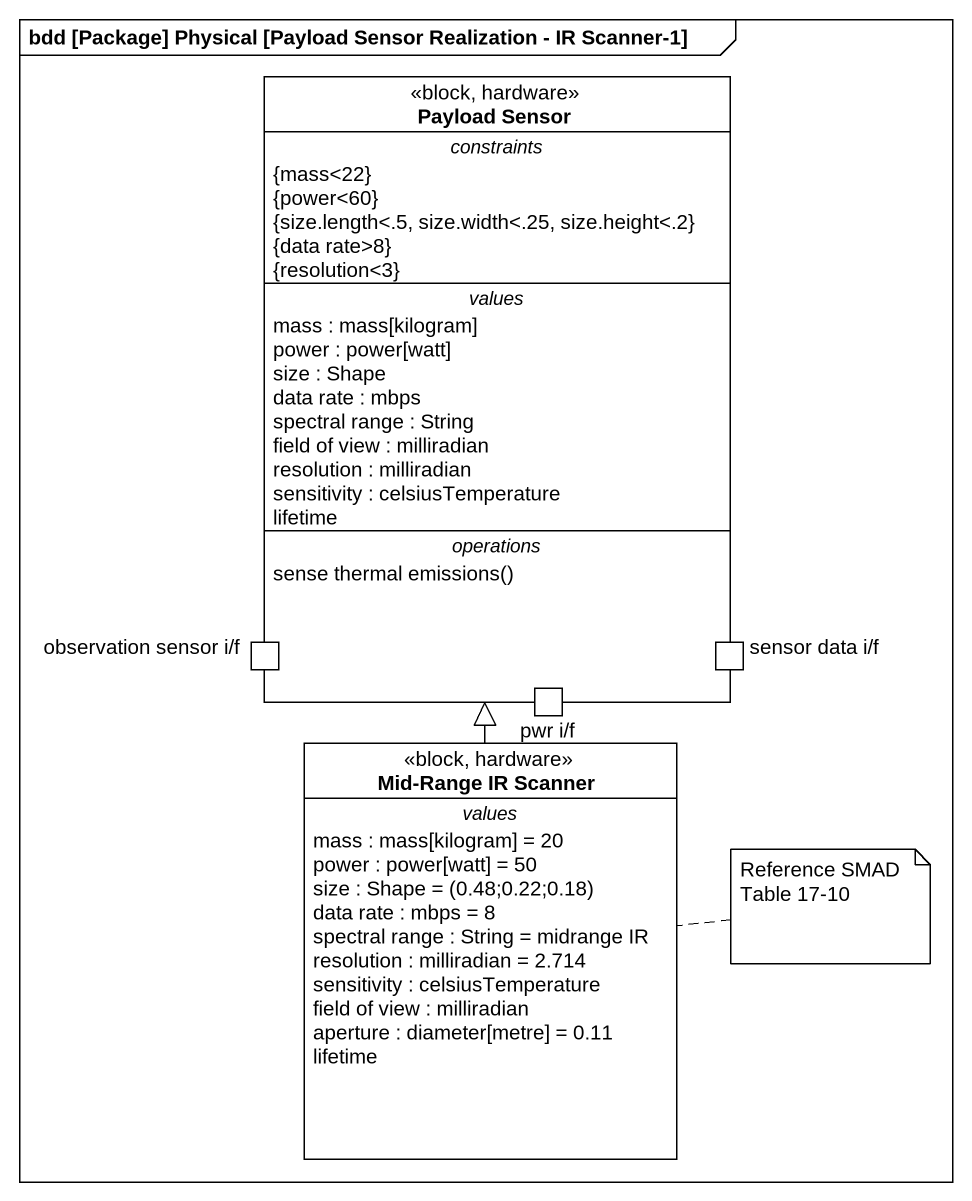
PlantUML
@startuml
mainframe bdd [Package] Physical [Payload Sensor Realization - IR Scanner-1]
hide circle
hide empty members
class "Payload Sensor" as Payload_Sensor <<block, hardware>> {
  -- constraints --
  {mass<22}
  {power<60}
  {size.length<.5, size.width<.25, size.height<.2}
  {data rate>8}
  {resolution<3}
  -- values --
  mass : mass[kilogram]
  power : power[watt]
  size : Shape
  data rate : mbps
  spectral range : String
  field of view : milliradian
  resolution : milliradian
  sensitivity : celsiusTemperature
  lifetime
  -- operations --
  sense thermal emissions()
  -- ports --
  observation sensor i/f
  sensor data i/f
  pwr i/f
}
class "Mid-Range IR Scanner" as Mid_Range_IR_Scanner <<block, hardware>> {
  -- values --
  mass : mass[kilogram] = 20
  power : power[watt] = 50
  {field} size : Shape = (0.48;0.22;0.18)
  data rate : mbps = 8
  spectral range : String = midrange IR
  resolution : milliradian = 2.714
  sensitivity : celsiusTemperature
  field of view : milliradian
  aperture : diameter[metre] = 0.11
  lifetime
}
Mid_Range_IR_Scanner -up-|> Payload_Sensor
note right of Mid_Range_IR_Scanner : Reference SMAD Table 17-10
@enduml
